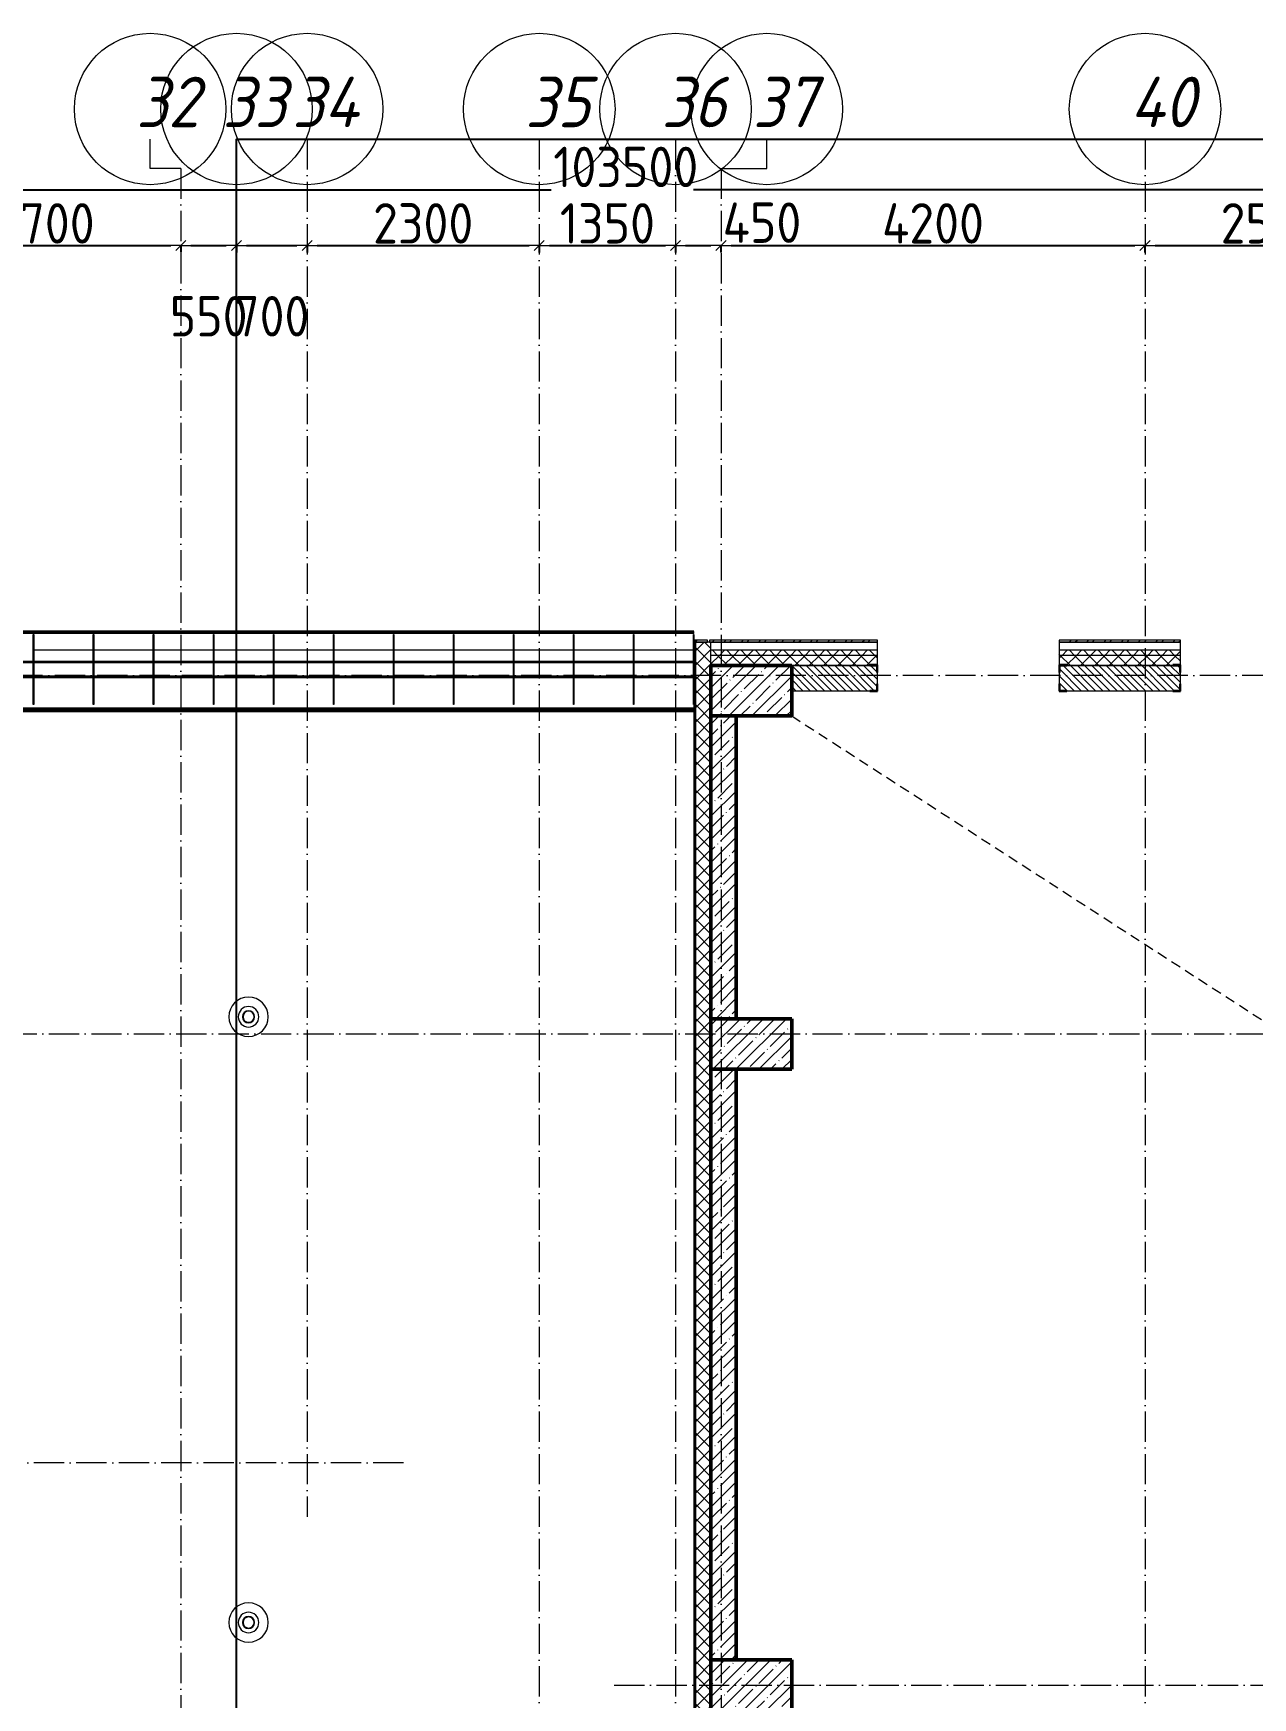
# Model space of a CAD drawing. Header units: millimetres. Extents: x -401725 to 250493, y 305116 to 802890.
# Drawn here: x 27896 to 39975, y 534472 to 550959 of the extents above; entities that cross this region are included whole.
import ezdxf

# ---------------------------------------------------------------- set-up
doc = ezdxf.new("R2010")
doc.units = ezdxf.units.MM
doc.linetypes.add('200_ШТРИХ_ш1п0_6_', pattern=[160, 100, -60])
doc.linetypes.add('50_200_ШТРИХ_1Т_ш5_п1_п1_', pattern=[700, 500, -100, 0, -100])
for name, color, linetype, lineweight in [('A-____-____-DIMS', 7, 'Continuous', 9), ('A-DETL-____-OTLN-3', 7, '200_ШТРИХ_ш1п0_6_', 9), ('A-FLOR-____-OTLN', 7, 'Continuous', 9), ('A-GENM-____-MCUT', 7, 'Continuous', 25), ('A-GENM-____-OTLN', 7, 'Continuous', 9), ('A-GENM-____-OTLN-1', 7, 'Continuous', 25), ('A-ROOF-____-OTLN', 7, 'Continuous', 9), ('A-WALL-____-MCUT', 7, 'Continuous', 13), ('A-WALL-____-MCUT-1', 7, 'Continuous', 9), ('A-WALL-____-MCUT-2', 7, 'Continuous', 50), ('A-WALL-____-PATT-1', 7, 'Continuous', 9), ('A-WALL-FNSH-MCUT-1', 7, 'Continuous', 9), ('S-COLS-____-MCUT', 7, 'Continuous', 50), ('S-COLS-____-OTLN', 7, 'Continuous', 9), ('S-GRID-____-IDEN', 7, 'Continuous', 9), ('S-GRID-____-OTLN', 7, 'Continuous', 9), ('S-GRID-____-OTLN-1', 7, '50_200_ШТРИХ_1Т_ш5_п1_п1_', 9)]:
    doc.layers.add(name, color=color, linetype=linetype, lineweight=lineweight)
doc.styles.add('ISOCPEUR_I_9', font='isocpeui.ttf', dxfattribs={"width": 0.9, "height": 250})
doc.styles.add('СПДС', font='isocpeur.ttf', dxfattribs={"width": 0.9})
doc.dimstyles.new('Размера А3', dxfattribs={"dimtxt": 200, "dimasz": 100, "dimexe": 70, "dimexo": 100, "dimgap": 20, "dimtad": 1, "dimdec": 0, "dimrnd": 10, "dimzin": 0, "dimdsep": 46, "dimtxsty": 'СПДС', "dimblk": 'ARROWHEAD_6', "dimcen": 1, "dimclrd": 256, "dimclre": 256, "dimclrt": 256, "dimazin": 0, "dimtfac": 1, "dimtdec": 0, "dimtmove": 2, "dimatfit": 3, "dimfxl": 1, "dimtolj": 1, "dimtzin": 0, "dimarcsym": 0})
pattern_1 = [(45, (-15591.66, 459015.94), (-70.71068, 70.71068), []), (135, (-15591.66, 459015.94), (-70.71068, -70.71068), [])]
pattern_2 = [(45, (-15591.66, 459015.94), (-114.04925, 114.04925), []), (45, (-15477.61, 459015.94), (-114.04925, 114.04925), [201.612, -40.322, 3.353, -36.97])]
pattern_3 = [(45, (-15591.66, 459015.94), (-85.53659, 85.53659), []), (45, (-15534.64, 459015.94), (-85.53659, 85.53659), [])]

# ---------------------------------------------------------------- blocks, each defined once
blk = doc.blocks.new('BSC_Колонна _Прямоугольная - 500х800-V11-АР1_План отверстий 2 этажа в осях 1-64_Ю-ЯЯ')
at = {"layer": 'S-COLS-____-OTLN'}
h = blk.add_hatch(dxfattribs=at)
h.set_pattern_fill('FP_19', color=256, style=0, pattern_type=2)
h.set_pattern_definition([(315, (-85431.04, 50600), (114.04925, 114.04925), []), (315, (-85431.04, 50485.95), (114.04925, 114.04925), [201.613, -40.323, 3.353, -36.97])])
h.paths.add_polyline_path([(-250, 400), (-250, -400), (250, -400), (250, 400), (46, 400)], flags=0)
at = {"layer": 'S-COLS-____-MCUT'}
for p, q in [((250, 400), (-250, 400)), ((-250, 400), (-250, -400)), ((250, -400), (250, 400)), ((-250, -400), (250, -400))]:
    blk.add_line(p, q, dxfattribs=at)
blk = doc.blocks.new('141_Фартук_СКБ - 141_Фартук_СКБ_вентфасад-30031396-АР1_План отверстий 2 этажа в осях 1-64_Ю-ЯЯ')
at = {"layer": 'A-GENM-____-MCUT'}
for p, q in [((26160, 758), (0, 758)), ((0, 758), (0, 757)), ((0, 757), (26160, 757)), ((26160, -29), (0, -29)), ((0, -29), (0, -30)), ((0, -30), (26160, -30))]:
    blk.add_line(p, q, dxfattribs=at)
at = {"layer": 'A-GENM-____-OTLN'}
for p, q in [((0, 765), (26160, 765)), ((0, 752), (26160, 752)), ((0, 743), (26160, 743)), ((0, 743), (26160, 743)), ((0, -11), (26160, -11)), ((0, -11), (0, -12)), ((0, -12), (26160, -12)), ((0, -12), (0, -29))]:
    blk.add_line(p, q, dxfattribs=at)
blk = doc.blocks.new('Элемент крепления - Пластина-30015157-АР1_План отверстий 2 этажа в осях 1-64_Ю-ЯЯ')
at = {"layer": 'A-GENM-____-OTLN'}
for p, q in [((25651, 85294), (25651, 85988)), ((25651, 85988), (25656, 85988)), ((25656, 85988), (25656, 85294)), ((25656, 85294), (25651, 85294))]:
    blk.add_line(p, q, dxfattribs=at)
blk = doc.blocks.new('Швеллер - 140х58-30031487-АР1_План отверстий 2 этажа в осях 1-64_Ю-ЯЯ')
at = {"layer": 'A-GENM-____-MCUT'}
for p, q in [((6538, 75), (5948, 75)), ((5948, 71), (6538, 71)), ((7132, 75), (6543, 75)), ((6543, 71), (7132, 71)), ((7727, 75), (7137, 75)), ((7137, 71), (7727, 71)), ((8321, 75), (7732, 75)), ((7732, 71), (8321, 71)), ((8916, 75), (8326, 75)), ((8326, 71), (8916, 71)), ((9510, 75), (8921, 75)), ((8921, 71), (9510, 71)), ((10105, 75), (9515, 75)), ((9515, 71), (10105, 71)), ((10699, 75), (10110, 75)), ((10110, 71), (10699, 71)), ((11294, 75), (10704, 75)), ((10704, 71), (11294, 71)), ((11888, 75), (11299, 75)), ((11299, 71), (11888, 71)), ((12483, 75), (11893, 75)), ((11893, 71), (12483, 71)), ((13078, 75), (12488, 75)), ((12488, 71), (13078, 71)), ((6538, -71), (5948, -71)), ((5948, -75), (6538, -75)), ((7132, -71), (6543, -71)), ((6543, -75), (7132, -75)), ((7727, -71), (7137, -71)), ((7137, -75), (7727, -75)), ((8321, -71), (7732, -71)), ((7732, -75), (8321, -75)), ((8916, -71), (8326, -71)), ((8326, -75), (8916, -75)), ((9510, -71), (8921, -71)), ((8921, -75), (9510, -75)), ((10105, -71), (9515, -71)), ((9515, -75), (10105, -75)), ((10699, -71), (10110, -71)), ((10110, -75), (10699, -75)), ((11294, -71), (10704, -71)), ((10704, -75), (11294, -75)), ((11888, -71), (11299, -71)), ((11299, -75), (11888, -75)), ((12483, -71), (11893, -71)), ((11893, -75), (12483, -75)), ((13078, -71), (12488, -71)), ((12488, -75), (13078, -75))]:
    blk.add_line(p, q, dxfattribs=at)
blk = doc.blocks.new('BSC_Колонна _Прямоугольная - 500х800-V74-АР1_План отверстий 2 этажа в осях 1-64_Ю-ЯЯ')
at = {"layer": 'S-COLS-____-OTLN'}
h = blk.add_hatch(dxfattribs=at)
h.set_pattern_fill('FP_86', color=256, style=0, pattern_type=2)
h.set_pattern_definition([(315, (-81931.04, 50600), (114.04925, 114.04925), []), (315, (-81931.04, 50485.95), (114.04925, 114.04925), [201.613, -40.323, 3.353, -36.97])])
h.paths.add_polyline_path([(-250, -400), (250, -400), (250, 400), (-250, 400)], flags=0)
at = {"layer": 'S-COLS-____-MCUT'}
for p, q in [((250, 400), (-250, 400)), ((-250, 400), (-250, -400)), ((250, -400), (250, 400)), ((-250, -400), (250, -400))]:
    blk.add_line(p, q, dxfattribs=at)
blk = doc.blocks.new('BSC_Колонна _Прямоугольная - 500х800-V75-АР1_План отверстий 2 этажа в осях 1-64_Ю-ЯЯ')
at = {"layer": 'S-COLS-____-OTLN'}
h = blk.add_hatch(dxfattribs=at)
h.set_pattern_fill('FP_87', color=256, style=0, pattern_type=2)
h.set_pattern_definition([(315, (-75581.04, 50600), (114.04925, 114.04925), []), (315, (-75581.04, 50485.95), (114.04925, 114.04925), [201.613, -40.323, 3.353, -36.97])])
h.paths.add_polyline_path([(-250, -400), (250, -400), (250, 400), (-250, 400)], flags=0)
at = {"layer": 'S-COLS-____-MCUT'}
for p, q in [((250, 400), (-250, 400)), ((-250, 400), (-250, -400)), ((250, -400), (250, 400)), ((-250, -400), (250, -400))]:
    blk.add_line(p, q, dxfattribs=at)
blk = doc.blocks.new('Фахверк_СКБ_Уголок - 250_2700-27497298-АР1_План отверстий 2 этажа в осях 1-64_Ю-ЯЯ')
at = {"layer": 'A-GENM-____-MCUT'}
for p, q in [((200, 181), (125, 181)), ((125, 181), (125, 106)), ((131, 106), (131, 175)), ((131, 175), (200, 175)), ((200, 175), (200, 181)), ((125, 106), (131, 106)), ((131, -6), (125, -6)), ((125, -6), (125, -81)), ((125, -81), (200, -81)), ((131, -75), (131, -6)), ((200, -75), (131, -75)), ((200, -81), (200, -75))]:
    blk.add_line(p, q, dxfattribs=at)
blk = doc.blocks.new('Кровельный аэратор - 143_Кровельный аэратор-15605992-АР1_План отверстий 2 этажа в осях 1-64_Ю-ЯЯ')
at = {"layer": 'A-GENM-____-OTLN'}
for radius, start, end in [(195, 360, 180), (195, 180, 360), (102, 360, 180), (102, 180, 360), (60, 360, 180), (60, 180, 360), (55, 360, 180), (55, 180, 360)]:
    blk.add_arc((0, 0), radius, start, end, dxfattribs=at)
blk = doc.blocks.new('Ось сетки - Круг_Ø6_00__ISO-2_5_0_9K_-25732049-АР1_План отверстий 2 этажа в осях 1-64_Ю-ЯЯ')
at = {"layer": 'S-GRID-____-IDEN'}
blk.add_circle((0, 0), 3, dxfattribs=at)
blk = doc.blocks.new('ARROWHEAD_6')
at = {"color": 0, "linetype": 'Continuous'}
for p, q in [((0, 0), (-1, 0)), ((-0.5, -0.5), (0.5, 0.5))]:
    blk.add_line(p, q, dxfattribs=at)
blk = doc.blocks.new('*D4640')
at = {"layer": 'A-____-____-DIMS', "lineweight": -2, "transparency": 16777216}
for p, q in [((26658, 548862), (26658, 548786)), ((26758, 548856), (29258, 548856)), ((29358, 548862), (29358, 548786))]:
    blk.add_line(p, q, dxfattribs=at)
at = {"layer": 'Defpoints', "color": 0, "lineweight": 30, "transparency": 16777216}
for p in [(26658, 548962), (29358, 548962), (29358, 548856)]:
    blk.add_point(p, dxfattribs=at)
at = {"layer": 'A-____-____-DIMS', "lineweight": -2, "transparency": 16777216, "xscale": 100, "yscale": 100, "zscale": 100, "rotation": 180}
blk.add_blockref('ARROWHEAD_6', (26658, 548856), dxfattribs=at)
at = {"layer": 'A-____-____-DIMS', "lineweight": -2, "transparency": 16777216, "xscale": 100, "yscale": 100, "zscale": 100}
blk.add_blockref('ARROWHEAD_6', (29358, 548856), dxfattribs=at)
at = {"layer": 'A-____-____-DIMS', "transparency": 16777216, "insert": (28008, 549076), "char_height": 400, "width": 2.49, "attachment_point": 5, "style": 'СПДС'}
blk.add_mtext('\\A1;2700', dxfattribs=at)
blk = doc.blocks.new('*D4641')
at = {"layer": 'A-____-____-DIMS', "lineweight": -2, "transparency": 16777216}
for p, q in [((29358, 548862), (29358, 548786)), ((29458, 548856), (29808, 548856)), ((29908, 548862), (29908, 548786))]:
    blk.add_line(p, q, dxfattribs=at)
at = {"layer": 'Defpoints', "color": 0, "lineweight": 30, "transparency": 16777216}
for p in [(29358, 548962), (29908, 548962), (29908, 548856)]:
    blk.add_point(p, dxfattribs=at)
at = {"layer": 'A-____-____-DIMS', "lineweight": -2, "transparency": 16777216, "xscale": 100, "yscale": 100, "zscale": 100, "rotation": 180}
blk.add_blockref('ARROWHEAD_6', (29358, 548856), dxfattribs=at)
at = {"layer": 'A-____-____-DIMS', "lineweight": -2, "transparency": 16777216, "xscale": 100, "yscale": 100, "zscale": 100}
blk.add_blockref('ARROWHEAD_6', (29908, 548856), dxfattribs=at)
at = {"layer": 'A-____-____-DIMS', "transparency": 16777216, "insert": (29633, 548156), "char_height": 400, "width": 1.87, "attachment_point": 5, "style": 'СПДС'}
blk.add_mtext('\\A1;550', dxfattribs=at)
blk = doc.blocks.new('*D4642')
at = {"layer": 'A-____-____-DIMS', "lineweight": -2, "transparency": 16777216}
for p, q in [((29908, 548862), (29908, 548786)), ((30008, 548856), (30508, 548856)), ((30608, 548862), (30608, 548786))]:
    blk.add_line(p, q, dxfattribs=at)
at = {"layer": 'Defpoints', "color": 0, "lineweight": 30, "transparency": 16777216}
for p in [(29908, 548962), (30608, 548962), (30608, 548856)]:
    blk.add_point(p, dxfattribs=at)
at = {"layer": 'A-____-____-DIMS', "lineweight": -2, "transparency": 16777216, "xscale": 100, "yscale": 100, "zscale": 100, "rotation": 180}
blk.add_blockref('ARROWHEAD_6', (29908, 548856), dxfattribs=at)
at = {"layer": 'A-____-____-DIMS', "lineweight": -2, "transparency": 16777216, "xscale": 100, "yscale": 100, "zscale": 100}
blk.add_blockref('ARROWHEAD_6', (30608, 548856), dxfattribs=at)
at = {"layer": 'A-____-____-DIMS', "transparency": 16777216, "insert": (30258, 548156), "char_height": 400, "width": 1.87, "attachment_point": 5, "style": 'СПДС'}
blk.add_mtext('\\A1;700', dxfattribs=at)
blk = doc.blocks.new('*D4643')
at = {"layer": 'A-____-____-DIMS', "lineweight": -2, "transparency": 16777216}
for p, q in [((30608, 548862), (30608, 548786)), ((30708, 548856), (32808, 548856)), ((32908, 548862), (32908, 548786))]:
    blk.add_line(p, q, dxfattribs=at)
at = {"layer": 'Defpoints', "color": 0, "lineweight": 30, "transparency": 16777216}
for p in [(30608, 548962), (32908, 548962), (32908, 548856)]:
    blk.add_point(p, dxfattribs=at)
at = {"layer": 'A-____-____-DIMS', "lineweight": -2, "transparency": 16777216, "xscale": 100, "yscale": 100, "zscale": 100, "rotation": 180}
blk.add_blockref('ARROWHEAD_6', (30608, 548856), dxfattribs=at)
at = {"layer": 'A-____-____-DIMS', "lineweight": -2, "transparency": 16777216, "xscale": 100, "yscale": 100, "zscale": 100}
blk.add_blockref('ARROWHEAD_6', (32908, 548856), dxfattribs=at)
at = {"layer": 'A-____-____-DIMS', "transparency": 16777216, "insert": (31758, 549076), "char_height": 400, "width": 2.49, "attachment_point": 5, "style": 'СПДС'}
blk.add_mtext('\\A1;2300', dxfattribs=at)
blk = doc.blocks.new('*D4644')
at = {"layer": 'A-____-____-DIMS', "lineweight": -2, "transparency": 16777216}
for p, q in [((32908, 548862), (32908, 548786)), ((33008, 548856), (34158, 548856)), ((34258, 548862), (34258, 548786))]:
    blk.add_line(p, q, dxfattribs=at)
at = {"layer": 'Defpoints', "color": 0, "lineweight": 30, "transparency": 16777216}
for p in [(32908, 548962), (34258, 548962), (34258, 548856)]:
    blk.add_point(p, dxfattribs=at)
at = {"layer": 'A-____-____-DIMS', "lineweight": -2, "transparency": 16777216, "xscale": 100, "yscale": 100, "zscale": 100, "rotation": 180}
blk.add_blockref('ARROWHEAD_6', (32908, 548856), dxfattribs=at)
at = {"layer": 'A-____-____-DIMS', "lineweight": -2, "transparency": 16777216, "xscale": 100, "yscale": 100, "zscale": 100}
blk.add_blockref('ARROWHEAD_6', (34258, 548856), dxfattribs=at)
at = {"layer": 'A-____-____-DIMS', "transparency": 16777216, "insert": (33583, 549076), "char_height": 400, "width": 2.3, "attachment_point": 5, "style": 'СПДС'}
blk.add_mtext('\\A1;1350', dxfattribs=at)
blk = doc.blocks.new('*D4645')
at = {"layer": 'A-____-____-DIMS', "lineweight": -2, "transparency": 16777216}
for p, q in [((34258, 548862), (34258, 548786)), ((34358, 548856), (34608, 548856)), ((34708, 548862), (34708, 548786))]:
    blk.add_line(p, q, dxfattribs=at)
at = {"layer": 'Defpoints', "color": 0, "lineweight": 30, "transparency": 16777216}
for p in [(34258, 548962), (34708, 548962), (34708, 548856)]:
    blk.add_point(p, dxfattribs=at)
at = {"layer": 'A-____-____-DIMS', "lineweight": -2, "transparency": 16777216, "xscale": 100, "yscale": 100, "zscale": 100, "rotation": 180}
blk.add_blockref('ARROWHEAD_6', (34258, 548856), dxfattribs=at)
at = {"layer": 'A-____-____-DIMS', "lineweight": -2, "transparency": 16777216, "xscale": 100, "yscale": 100, "zscale": 100}
blk.add_blockref('ARROWHEAD_6', (34708, 548856), dxfattribs=at)
at = {"layer": 'A-____-____-DIMS', "transparency": 16777216, "insert": (34724, 549283), "char_height": 400, "width": 1.94, "attachment_point": 1, "line_spacing_factor": 1.149209, "style": 'СПДС'}
blk.add_mtext('\\A1;450', dxfattribs=at)
blk = doc.blocks.new('*D4646')
at = {"layer": 'A-____-____-DIMS', "lineweight": -2, "transparency": 16777216}
for p, q in [((34708, 548862), (34708, 548786)), ((34808, 548856), (38808, 548856)), ((38908, 548862), (38908, 548786))]:
    blk.add_line(p, q, dxfattribs=at)
at = {"layer": 'Defpoints', "color": 0, "lineweight": 30, "transparency": 16777216}
for p in [(34708, 548962), (38908, 548962), (38908, 548856)]:
    blk.add_point(p, dxfattribs=at)
at = {"layer": 'A-____-____-DIMS', "lineweight": -2, "transparency": 16777216, "xscale": 100, "yscale": 100, "zscale": 100, "rotation": 180}
blk.add_blockref('ARROWHEAD_6', (34708, 548856), dxfattribs=at)
at = {"layer": 'A-____-____-DIMS', "lineweight": -2, "transparency": 16777216, "xscale": 100, "yscale": 100, "zscale": 100}
blk.add_blockref('ARROWHEAD_6', (38908, 548856), dxfattribs=at)
at = {"layer": 'A-____-____-DIMS', "transparency": 16777216, "insert": (36808, 549076), "char_height": 400, "width": 2.56, "attachment_point": 5, "style": 'СПДС'}
blk.add_mtext('\\A1;4200', dxfattribs=at)
blk = doc.blocks.new('*D4647')
at = {"layer": 'A-____-____-DIMS', "lineweight": -2, "transparency": 16777216}
for p, q in [((38908, 548862), (38908, 548786)), ((39008, 548856), (41308, 548856)), ((41408, 548862), (41408, 548786))]:
    blk.add_line(p, q, dxfattribs=at)
at = {"layer": 'Defpoints', "color": 0, "lineweight": 30, "transparency": 16777216}
for p in [(38908, 548962), (41408, 548962), (41408, 548856)]:
    blk.add_point(p, dxfattribs=at)
at = {"layer": 'A-____-____-DIMS', "lineweight": -2, "transparency": 16777216, "xscale": 100, "yscale": 100, "zscale": 100, "rotation": 180}
blk.add_blockref('ARROWHEAD_6', (38908, 548856), dxfattribs=at)
at = {"layer": 'A-____-____-DIMS', "lineweight": -2, "transparency": 16777216, "xscale": 100, "yscale": 100, "zscale": 100}
blk.add_blockref('ARROWHEAD_6', (41408, 548856), dxfattribs=at)
at = {"layer": 'A-____-____-DIMS', "transparency": 16777216, "insert": (40158, 549076), "char_height": 400, "width": 2.49, "attachment_point": 5, "style": 'СПДС'}
blk.add_mtext('\\A1;2500', dxfattribs=at)
blk = doc.blocks.new('*D4573')
at = {"layer": 'A-____-____-DIMS', "lineweight": -2, "transparency": 16777216}
for p, q in [((-17942, 549415), (-17942, 549339)), ((-17842, 549409), (33027, 549409)), ((85458, 549409), (34435, 549409)), ((85558, 549415), (85558, 549339))]:
    blk.add_line(p, q, dxfattribs=at)
at = {"layer": 'Defpoints', "color": 0, "lineweight": 30, "transparency": 16777216}
for p in [(-17942, 549515), (85558, 549515), (85558, 549409)]:
    blk.add_point(p, dxfattribs=at)
at = {"layer": 'A-____-____-DIMS', "lineweight": -2, "transparency": 16777216, "xscale": 100, "yscale": 100, "zscale": 100, "rotation": 180}
blk.add_blockref('ARROWHEAD_6', (-17942, 549409), dxfattribs=at)
at = {"layer": 'A-____-____-DIMS', "lineweight": -2, "transparency": 16777216, "xscale": 100, "yscale": 100, "zscale": 100}
blk.add_blockref('ARROWHEAD_6', (85558, 549409), dxfattribs=at)
at = {"layer": 'A-____-____-DIMS', "transparency": 16777216, "insert": (33047, 549835), "char_height": 400, "width": 3.54, "attachment_point": 1, "line_spacing_factor": 1.149209, "style": 'СПДС'}
blk.add_mtext('\\A1;103500', dxfattribs=at)
blk = doc.blocks.new('2этаж')
at = {"layer": 'S-GRID-____-OTLN-1', "color": 251, "ltscale": 0.6, "true_color": 0x636466}
for p, q in [((29908.3, 549908.8), (29908.3, 512083.3)), ((30608.3, 549908.8), (30608.3, 536263.3)), ((32908.3, 549908.8), (32908.3, 511907.5)), ((34258.3, 549908.8), (34258.3, 525691.4)), ((38908.3, 549908.8), (38908.3, 511907.5)), ((29358.3, 549620.5), (29358.3, 511907.5)), ((34708.3, 549620.5), (34708.3, 525691.4)), ((88482.7, 544597), (-20260.4, 544597)), ((-20260.4, 541047), (88482.7, 541047)), ((31562.9, 536797), (-20260.4, 536797)), ((33650.4, 534597), (88482.7, 534597))]:
    blk.add_line(p, q, dxfattribs=at)
at = {"layer": 'S-GRID-____-IDEN', "xscale": 250, "yscale": 250, "zscale": 99.99999999999993, "rotation": 180}
for p in [(29053.4, 550208.8), (29908.3, 550208.8), (30608.3, 550208.8), (32908.3, 550208.8), (34258.3, 550208.8), (35161.9, 550208.8), (38908.3, 550208.8)]:
    blk.add_blockref('Ось сетки - Круг_Ø6_00__ISO-2_5_0_9K_-25732049-АР1_План отверстий 2 этажа в осях 1-64_Ю-ЯЯ', p, dxfattribs=at)
at = {"layer": 'S-GRID-____-IDEN', "char_height": 500, "attachment_point": 1, "style": 'ISOCPEUR_I_9'}
for s, insert, width in [('32', (28914.5, 550528.5), 404.05), ('33', (29769.4, 550528.5), 404.05), ('34', (30460.4, 550528.5), 425.696), ('35', (32769.4, 550528.5), 404.05), ('36', (34119.4, 550528.5), 404.05), ('37', (35023, 550528.5), 404.05), ('40', (38760.4, 550528.5), 425.696)]:
    blk.add_mtext(s, dxfattribs=dict(at, insert=insert, width=width))
at = {"layer": 'A-____-____-DIMS'}
for base, p1, p2, picture, middle in [((85558.3, 549408.6), (-17941.7, 549514.7), (85558.3, 549514.7), '*D4573', (33731.2, 549568.6)), ((34708.3, 548856.4), (34258.3, 548962.5), (34708.3, 548962.5), '*D4645', (35084.4, 549016.3))]:
    dim = blk.add_linear_dim(base=base, p1=p1, p2=p2, dimstyle='Размера А3', override={"dimtxt": 400}, dxfattribs=at)
    dim.commit()
    dim.dimension.update_dxf_attribs({"geometry": picture, "text_midpoint": middle, "dimtype": 160})
for base, p1, p2, picture, middle in [((29358.3, 548856.4), (26658.3, 548962.5), (29358.3, 548962.5), '*D4640', (28008.3, 549076.4)), ((32908.3, 548856.4), (30608.3, 548962.5), (32908.3, 548962.5), '*D4643', (31758.3, 549076.4)), ((34258.3, 548856.4), (32908.3, 548962.5), (34258.3, 548962.5), '*D4644', (33583.3, 549076.4)), ((38908.3, 548856.4), (34708.3, 548962.5), (38908.3, 548962.5), '*D4646', (36808.3, 549076.4)), ((41408.3, 548856.4), (38908.3, 548962.5), (41408.3, 548962.5), '*D4647', (40158.3, 549076.4)), ((29908.3, 548856.4), (29358.3, 548962.5), (29908.3, 548962.5), '*D4641', (29633.3, 548156.4)), ((30608.3, 548856.4), (29908.3, 548962.5), (30608.3, 548962.5), '*D4642', (30258.3, 548156.4))]:
    dim = blk.add_linear_dim(base=base, p1=p1, p2=p2, dimstyle='Размера А3', override={"dimtxt": 400}, dxfattribs=at)
    dim.commit()
    dim.dimension.update_dxf_attribs({"geometry": picture, "text_midpoint": middle})

msp = doc.modelspace()

# ---------------------------------------------------------------- hatches: boundary and pattern name
at = {"layer": 'A-WALL-____-PATT-1', "true_color": 0x000000}
h = msp.add_hatch(dxfattribs=at)
h.set_pattern_fill('FP_3', color=18, style=0, pattern_type=2)
h.set_pattern_definition(pattern_3)
h.paths.add_polyline_path([(34440.8366, 544926.983), (34573.3366, 544926.983), (34573.3366, 544946.983), (34440.8366, 544946.983)], flags=0)
at = {"layer": 'A-WALL-____-PATT-1'}
h = msp.add_hatch(dxfattribs=at)
h.set_pattern_fill('FP_1', color=256, style=0, pattern_type=2)
h.set_pattern_definition(pattern_1)
h.paths.add_polyline_path([(34458.3366, 526796.983), (34608.3366, 526796.983), (34608.3366, 544926.983), (34458.3366, 544926.983), (34458.3366, 526946.983)], flags=0)
h = msp.add_hatch(dxfattribs=at)
h.set_pattern_fill('FP_3', color=256, style=0, pattern_type=2)
h.set_pattern_definition(pattern_3)
h.paths.add_polyline_path([(59123.3366, 544926.983), (59123.3366, 544946.983), (56108.3366, 544946.983), (56108.3366, 544926.983), (58628.1836, 544926.983)], flags=0)
h.paths.add_polyline_path([(54308.3366, 544926.983), (54308.3366, 544946.983), (53108.3366, 544946.983), (53108.3366, 544926.983)], flags=0)
h.paths.add_polyline_path([(51308.3366, 544926.983), (51308.3366, 544946.983), (50108.3366, 544946.983), (50108.3366, 544926.983)], flags=0)
h.paths.add_polyline_path([(48308.3366, 544926.983), (48308.3366, 544946.983), (47058.3366, 544946.983), (47058.3366, 544926.983), (48023.1796, 544926.983)], flags=0)
h.paths.add_polyline_path([(45258.3366, 544926.983), (45258.3366, 544946.983), (44058.3366, 544946.983), (44058.3366, 544926.983), (44488.1782, 544926.983)], flags=0)
h.paths.add_polyline_path([(41836.9272, 544926.983), (42258.3366, 544926.983), (42258.3366, 544946.983), (41058.3366, 544946.983), (41058.3366, 544926.983)], flags=0)
h.paths.add_polyline_path([(36258.3366, 544926.983), (36258.3366, 544946.983), (34593.3366, 544946.983), (34593.3366, 544926.983), (35650.6749, 544926.983)], flags=0)
h.paths.add_polyline_path([(39258.3366, 544926.983), (39258.3366, 544946.983), (38058.3366, 544946.983), (38058.3366, 544926.983)], flags=0)
h = msp.add_hatch(dxfattribs=at)
h.set_pattern_fill('FP_1', color=256, style=0, pattern_type=2)
h.set_pattern_definition(pattern_1)
h.paths.add_polyline_path([(85758.3366, 544796.983), (85808.3366, 544796.983), (85808.3366, 544846.983), (78908.3366, 544846.983), (78908.3366, 544796.983), (83373.1929, 544796.983)], flags=0)
h.paths.add_polyline_path([(73651.9392, 544796.983), (74358.3366, 544796.983), (74358.3366, 544846.983), (73158.3366, 544846.983), (73158.3366, 544796.983)], flags=0)
h.paths.add_polyline_path([(76158.3366, 544796.983), (77908.3366, 544796.983), (77908.3366, 544846.983), (76158.3366, 544846.983)], flags=0)
h.paths.add_polyline_path([(71358.3366, 544796.983), (71358.3366, 544846.983), (70233.3366, 544846.983), (70233.3366, 544796.983), (71000.6882, 544796.983)], flags=0)
h.paths.add_polyline_path([(68433.3366, 544796.983), (68433.3366, 544846.983), (67308.3366, 544846.983), (67308.3366, 544796.983), (68349.4372, 544796.983)], flags=0)
h.paths.add_polyline_path([(61458.3366, 544796.983), (62658.3366, 544796.983), (62658.3366, 544846.983), (61458.3366, 544846.983)], flags=0)
h.paths.add_polyline_path([(59658.3366, 544796.983), (59658.3366, 544846.983), (56108.3366, 544846.983), (56108.3366, 544796.983), (58628.1836, 544796.983)], flags=0)
h.paths.add_polyline_path([(54308.3366, 544796.983), (54308.3366, 544846.983), (53108.3366, 544846.983), (53108.3366, 544796.983)], flags=0)
h.paths.add_polyline_path([(51308.3366, 544796.983), (51308.3366, 544846.983), (50108.3366, 544846.983), (50108.3366, 544796.983)], flags=0)
h.paths.add_polyline_path([(48308.3366, 544796.983), (48308.3366, 544846.983), (47058.3366, 544846.983), (47058.3366, 544796.983), (48023.1796, 544796.983)], flags=0)
h.paths.add_polyline_path([(44488.1782, 544796.983), (45258.3366, 544796.983), (45258.3366, 544846.983), (44058.3366, 544846.983), (44058.3366, 544796.983)], flags=0)
h.paths.add_polyline_path([(42258.3366, 544796.983), (42258.3366, 544846.983), (41058.3366, 544846.983), (41058.3366, 544796.983), (41836.9272, 544796.983)], flags=0)
h.paths.add_polyline_path([(39258.3366, 544796.983), (39258.3366, 544846.983), (38058.3366, 544846.983), (38058.3366, 544796.983)], flags=0)
h.paths.add_polyline_path([(35650.6749, 544796.983), (36258.3366, 544796.983), (36258.3366, 544846.983), (34608.3366, 544846.983), (34608.3366, 544796.983), (34766.9245, 544796.983)], flags=0)
h = msp.add_hatch(dxfattribs=at)
h.set_pattern_fill('FP_1', color=256, style=0, pattern_type=2)
h.set_pattern_definition(pattern_1)
h.paths.add_polyline_path([(85658.3366, 544696.983), (85758.3366, 544696.983), (85758.3366, 544796.983), (78908.3366, 544796.983), (78908.3366, 544696.983), (83373.1929, 544696.983)], flags=0)
h.paths.add_polyline_path([(77408.3366, 544696.983), (77908.3366, 544696.983), (77908.3366, 544796.983), (76158.3366, 544796.983), (76158.3366, 544702.983), (76233.3366, 544702.983), (76233.3366, 544696.983), (76303.1902, 544696.983)], flags=0)
h.paths.add_polyline_path([(73651.9392, 544696.983), (74283.3366, 544696.983), (74283.3366, 544702.983), (74358.3366, 544702.983), (74358.3366, 544796.983), (73158.3366, 544796.983), (73158.3366, 544696.983)], flags=0)
h.paths.add_polyline_path([(71000.6882, 544696.983), (71283.3366, 544696.983), (71283.3366, 544702.983), (71358.3366, 544702.983), (71358.3366, 544796.983), (70233.3366, 544796.983), (70233.3366, 544702.983), (70308.3366, 544702.983), (70308.3366, 544696.983)], flags=0)
h.paths.add_polyline_path([(68349.4372, 544696.983), (68358.3366, 544696.983), (68358.3366, 544702.983), (68433.3366, 544702.983), (68433.3366, 544796.983), (67308.3366, 544796.983), (67308.3366, 544696.983), (67808.3366, 544696.983)], flags=0)
h.paths.add_polyline_path([(61908.3366, 544696.983), (62583.3366, 544696.983), (62583.3366, 544702.983), (62658.3366, 544702.983), (62658.3366, 544796.983), (61458.3366, 544796.983), (61458.3366, 544702.983), (61533.3366, 544702.983), (61533.3366, 544696.983)], flags=0)
h.paths.add_polyline_path([(59658.3366, 544696.983), (59658.3366, 544796.983), (56108.3366, 544796.983), (56108.3366, 544702.983), (56183.3366, 544702.983), (56183.3366, 544696.983), (59158.3366, 544696.983)], flags=0)
h.paths.add_polyline_path([(53108.3366, 544696.983), (54233.3366, 544696.983), (54233.3366, 544702.983), (54308.3366, 544702.983), (54308.3366, 544796.983), (53108.3366, 544796.983)], flags=0)
h.paths.add_polyline_path([(50183.3366, 544696.983), (51233.3366, 544696.983), (51233.3366, 544702.983), (51308.3366, 544702.983), (51308.3366, 544796.983), (50108.3366, 544796.983), (50108.3366, 544702.983), (50183.3366, 544702.983)], flags=0)
h.paths.add_polyline_path([(48233.3366, 544696.983), (48233.3366, 544702.983), (48308.3366, 544702.983), (48308.3366, 544796.983), (47058.3366, 544796.983), (47058.3366, 544702.983), (47133.3366, 544702.983), (47133.3366, 544696.983), (48023.1796, 544696.983)], flags=0)
h.paths.add_polyline_path([(45183.3366, 544696.983), (45183.3366, 544702.983), (45258.3366, 544702.983), (45258.3366, 544796.983), (44058.3366, 544796.983), (44058.3366, 544702.983), (44133.3366, 544702.983), (44133.3366, 544696.983), (44488.1782, 544696.983)], flags=0)
h.paths.add_polyline_path([(42183.3366, 544696.983), (42183.3366, 544702.983), (42258.3366, 544702.983), (42258.3366, 544796.983), (41058.3366, 544796.983), (41058.3366, 544702.983), (41133.3366, 544702.983), (41133.3366, 544696.983), (41836.9272, 544696.983)], flags=0)
h.paths.add_polyline_path([(38133.3366, 544696.983), (39183.3366, 544696.983), (39183.3366, 544702.983), (39258.3366, 544702.983), (39258.3366, 544796.983), (38058.3366, 544796.983), (38058.3366, 544702.983), (38133.3366, 544702.983)], flags=0)
h.paths.add_polyline_path([(36183.3366, 544696.983), (36183.3366, 544702.983), (36258.3366, 544702.983), (36258.3366, 544796.983), (34608.3366, 544796.983), (34608.3366, 544696.983), (35650.6749, 544696.983)], flags=0)
h = msp.add_hatch(dxfattribs=at)
h.set_pattern_fill('FP_6', color=256, style=0, pattern_type=2)
h.set_pattern_definition([(135, (-15591.663, 459015.94), (-35.35534, -35.35534), [])])
h.paths.add_polyline_path([(38064.3366, 544446.983), (39252.3366, 544446.983), (39252.3366, 544515.983), (39258.3366, 544515.983), (39258.3366, 544627.983), (39252.3366, 544627.983), (39252.3366, 544696.983), (38064.3366, 544696.983), (38064.3366, 544627.983), (38058.3366, 544627.983), (38058.3366, 544515.983), (38064.3366, 544515.983), (38064.3366, 544448.233)], flags=0)
h.paths.add_polyline_path([(41158.3366, 544446.983), (41158.3366, 544696.983), (41064.3366, 544696.983), (41064.3366, 544627.983), (41058.3366, 544627.983), (41058.3366, 544515.983), (41064.3366, 544515.983), (41064.3366, 544446.983), (41133.3366, 544446.983)], flags=0)
h.paths.add_polyline_path([(36183.3366, 544446.983), (36252.3366, 544446.983), (36252.3366, 544515.983), (36258.3366, 544515.983), (36258.3366, 544627.983), (36252.3366, 544627.983), (36252.3366, 544696.983), (35408.3366, 544696.983), (35408.3366, 544446.983), (35650.6749, 544446.983)], flags=0)
h = msp.add_hatch(dxfattribs=at)
h.set_pattern_fill('FP_13', color=256, style=0, pattern_type=2)
h.set_pattern_definition(pattern_2)
h.paths.add_polyline_path([(34608.3366, 541196.983), (34858.3366, 541196.983), (34858.3366, 544196.983), (34608.3366, 544196.983), (34608.3366, 542071.1304)], flags=0)
h = msp.add_hatch(dxfattribs=at)
h.set_pattern_fill('FP_13', color=256, style=0, pattern_type=2)
h.set_pattern_definition(pattern_2)
h.paths.add_polyline_path([(34858.3366, 534846.983), (34858.3366, 540696.983), (34608.3366, 540696.983), (34608.3366, 534846.983)], flags=0)

# ---------------------------------------------------------------- linework, layer by layer
msp.add_lwpolyline([(58491.7644, 514313.3729), (29908.3366, 514313.3729), (29908.3366, 549908.7924), (58491.7644, 549908.7924)], close=True)
at = {"layer": 'A-DETL-____-OTLN-3'}
msp.add_line((35408.3366, 544196.983), (58308.3366, 529396.983), dxfattribs=at)
at = {"layer": 'A-FLOR-____-OTLN', "color": 18, "true_color": 0x000000}
for p, q in [((28490.3821, 544846.983), (27900.8366, 544846.983)), ((29084.9275, 544846.983), (28495.3821, 544846.983)), ((29679.473, 544846.983), (29089.9275, 544846.983)), ((30274.0184, 544846.983), (29684.473, 544846.983)), ((30868.5639, 544846.983), (30279.0184, 544846.983)), ((31463.1094, 544846.983), (30873.5639, 544846.983)), ((32057.6548, 544846.983), (31468.1094, 544846.983)), ((32652.2003, 544846.983), (32062.6548, 544846.983)), ((33246.7457, 544846.983), (32657.2003, 544846.983)), ((33841.2912, 544846.983), (33251.7457, 544846.983)), ((34435.8366, 544846.983), (33846.2912, 544846.983)), ((8278.3366, 544276.983), (34438.3366, 544276.983))]:
    msp.add_line(p, q, dxfattribs=at)
at = {"layer": 'A-ROOF-____-OTLN'}
msp.add_line((34128.3366, 544276.983), (34128.3366, 544271.983), dxfattribs=at)
at = {"layer": 'A-WALL-____-MCUT', "color": 18, "true_color": 0x000000}
msp.add_line((34608.3366, 544696.983), (34608.3366, 544926.983), dxfattribs=at)
at = {"layer": 'A-WALL-____-MCUT'}
for p, q in [((36258.3366, 544926.983), (34608.3366, 544926.983)), ((34608.3366, 544926.983), (36258.3366, 544926.983)), ((36258.3366, 544702.983), (36258.3366, 544926.983)), ((38058.3366, 544926.983), (38058.3366, 544702.983)), ((39258.3366, 544926.983), (38058.3366, 544926.983)), ((38058.3366, 544926.983), (39258.3366, 544926.983)), ((39258.3366, 544702.983), (39258.3366, 544926.983)), ((36258.3366, 544515.983), (36258.3366, 544627.983)), ((38058.3366, 544627.983), (38058.3366, 544515.983)), ((39258.3366, 544515.983), (39258.3366, 544627.983)), ((35408.3366, 544446.983), (36183.3366, 544446.983)), ((38133.3366, 544446.983), (39183.3366, 544446.983))]:
    msp.add_line(p, q, dxfattribs=at)
at = {"layer": 'A-WALL-____-MCUT-1'}
for p, q in [((34446.3366, 544946.983), (34446.3366, 526958.983)), ((34452.3366, 544946.983), (34452.3366, 526952.983)), ((36258.3366, 544846.983), (34608.3366, 544846.983)), ((36258.3366, 544796.983), (34608.3366, 544796.983)), ((39258.3366, 544846.983), (38058.3366, 544846.983)), ((39258.3366, 544796.983), (38058.3366, 544796.983)), ((35408.3366, 544696.983), (36183.3366, 544696.983)), ((36183.3366, 544696.983), (35408.3366, 544696.983)), ((38133.3366, 544696.983), (39183.3366, 544696.983)), ((39183.3366, 544696.983), (38133.3366, 544696.983)), ((34608.3366, 534846.983), (34608.3366, 534846.983))]:
    msp.add_line(p, q, dxfattribs=at)
at = {"layer": 'A-WALL-____-MCUT-1', "color": 18, "true_color": 0x000000}
msp.add_line((34608.3366, 544926.983), (34458.3366, 544926.983), dxfattribs=at)
at = {"layer": 'A-WALL-____-MCUT-2'}
for p, q in [((34608.3366, 544196.983), (34608.3366, 541196.983)), ((34858.3366, 541196.983), (34858.3366, 544196.983)), ((34608.3366, 540696.983), (34608.3366, 534846.983)), ((34858.3366, 534846.983), (34858.3366, 540696.983))]:
    msp.add_line(p, q, dxfattribs=at)
at = {"layer": 'A-WALL-FNSH-MCUT-1', "color": 18, "true_color": 0x000000}
for p, q in [((34573.3366, 544946.983), (34440.8366, 544946.983)), ((34440.8366, 544926.983), (34573.3366, 544926.983)), ((34573.3366, 544926.983), (34573.3366, 544946.983)), ((34593.3366, 544946.983), (34593.3366, 544926.983)), ((34593.3366, 544926.983), (34608.3366, 544926.983))]:
    msp.add_line(p, q, dxfattribs=at)
at = {"layer": 'A-WALL-FNSH-MCUT-1'}
for p, q in [((34458.3366, 526946.983), (34458.3366, 544946.983)), ((36258.3366, 544946.983), (34593.3366, 544946.983)), ((36258.3366, 544926.983), (36258.3366, 544946.983)), ((39258.3366, 544946.983), (38058.3366, 544946.983)), ((38058.3366, 544946.983), (38058.3366, 544926.983)), ((39258.3366, 544926.983), (39258.3366, 544946.983)), ((34438.3366, 544309.983), (34438.3366, 526966.983))]:
    msp.add_line(p, q, dxfattribs=at)
at = {"layer": 'S-GRID-____-OTLN'}
for p, q in [((29053.4436, 549620.5347), (29053.4436, 549908.7924)), ((35161.9333, 549620.5347), (35161.9333, 549908.7924)), ((29358.3366, 549620.5347), (29053.4436, 549620.5347)), ((34708.3366, 549620.5347), (35161.9333, 549620.5347))]:
    msp.add_line(p, q, dxfattribs=at)

# ---------------------------------------------------------------- block references
at = {"color": 18, "true_color": 0x000000}
msp.add_blockref('2этаж', (0, 0), dxfattribs=at)
at = {"layer": 'A-GENM-____-OTLN', "color": 18, "true_color": 0x000000, "rotation": 180}
msp.add_blockref('141_Фартук_СКБ - 141_Фартук_СКБ_вентфасад-30031396-АР1_План отверстий 2 этажа в осях 1-64_Ю-ЯЯ', (34438.3366, 545003.983), dxfattribs=at)
at = {"layer": 'A-GENM-____-OTLN'}
for name, p in [('Элемент крепления - Пластина-30015157-АР1_План отверстий 2 этажа в осях 1-64_Ю-ЯЯ', (2244.7003, 459015.941)), ('Элемент крепления - Пластина-30015157-АР1_План отверстий 2 этажа в осях 1-64_Ю-ЯЯ', (2839.2457, 459015.941)), ('Элемент крепления - Пластина-30015157-АР1_План отверстий 2 этажа в осях 1-64_Ю-ЯЯ', (3433.7912, 459015.941)), ('Элемент крепления - Пластина-30015157-АР1_План отверстий 2 этажа в осях 1-64_Ю-ЯЯ', (4028.3366, 459015.941)), ('Элемент крепления - Пластина-30015157-АР1_План отверстий 2 этажа в осях 1-64_Ю-ЯЯ', (4622.8821, 459015.941)), ('Элемент крепления - Пластина-30015157-АР1_План отверстий 2 этажа в осях 1-64_Ю-ЯЯ', (5217.4275, 459015.941)), ('Элемент крепления - Пластина-30015157-АР1_План отверстий 2 этажа в осях 1-64_Ю-ЯЯ', (5811.973, 459015.941)), ('Элемент крепления - Пластина-30015157-АР1_План отверстий 2 этажа в осях 1-64_Ю-ЯЯ', (6406.5184, 459015.941)), ('Элемент крепления - Пластина-30015157-АР1_План отверстий 2 этажа в осях 1-64_Ю-ЯЯ', (7001.0639, 459015.941)), ('Элемент крепления - Пластина-30015157-АР1_План отверстий 2 этажа в осях 1-64_Ю-ЯЯ', (7595.6094, 459015.941)), ('Элемент крепления - Пластина-30015157-АР1_План отверстий 2 этажа в осях 1-64_Ю-ЯЯ', (8190.1548, 459015.941)), ('Элемент крепления - Пластина-30015157-АР1_План отверстий 2 этажа в осях 1-64_Ю-ЯЯ', (8784.7003, 459015.941)), ('Кровельный аэратор - 143_Кровельный аэратор-15605992-АР1_План отверстий 2 этажа в осях 1-64_Ю-ЯЯ', (30028.3366, 541216.983)), ('Кровельный аэратор - 143_Кровельный аэратор-15605992-АР1_План отверстий 2 этажа в осях 1-64_Ю-ЯЯ', (30028.3366, 535216.983))]:
    msp.add_blockref(name, p, dxfattribs=at)
at = {"layer": 'A-GENM-____-OTLN', "color": 18, "true_color": 0x000000}
msp.add_blockref('Швеллер - 140х58-30031487-АР1_План отверстий 2 этажа в осях 1-64_Ю-ЯЯ', (21358.3366, 544656.983), dxfattribs=at)
at = {"layer": 'A-GENM-____-OTLN-1', "rotation": 180}
for p in [(36383.3366, 544621.983), (39383.3366, 544621.983)]:
    msp.add_blockref('Фахверк_СКБ_Уголок - 250_2700-27497298-АР1_План отверстий 2 этажа в осях 1-64_Ю-ЯЯ', p, dxfattribs=at)
at = {"layer": 'A-GENM-____-OTLN-1'}
msp.add_blockref('Фахверк_СКБ_Уголок - 250_2700-27497298-АР1_План отверстий 2 этажа в осях 1-64_Ю-ЯЯ', (37933.3366, 544521.983), dxfattribs=at)
at = {"layer": 'S-COLS-____-OTLN', "rotation": 89.9999999999999}
for name, p in [('BSC_Колонна _Прямоугольная - 500х800-V11-АР1_План отверстий 2 этажа в осях 1-64_Ю-ЯЯ', (35008.3366, 544446.983)), ('BSC_Колонна _Прямоугольная - 500х800-V74-АР1_План отверстий 2 этажа в осях 1-64_Ю-ЯЯ', (35008.3366, 540946.983)), ('BSC_Колонна _Прямоугольная - 500х800-V75-АР1_План отверстий 2 этажа в осях 1-64_Ю-ЯЯ', (35008.3366, 534596.983))]:
    msp.add_blockref(name, p, dxfattribs=at)

doc.saveas('drawing.dxf')
